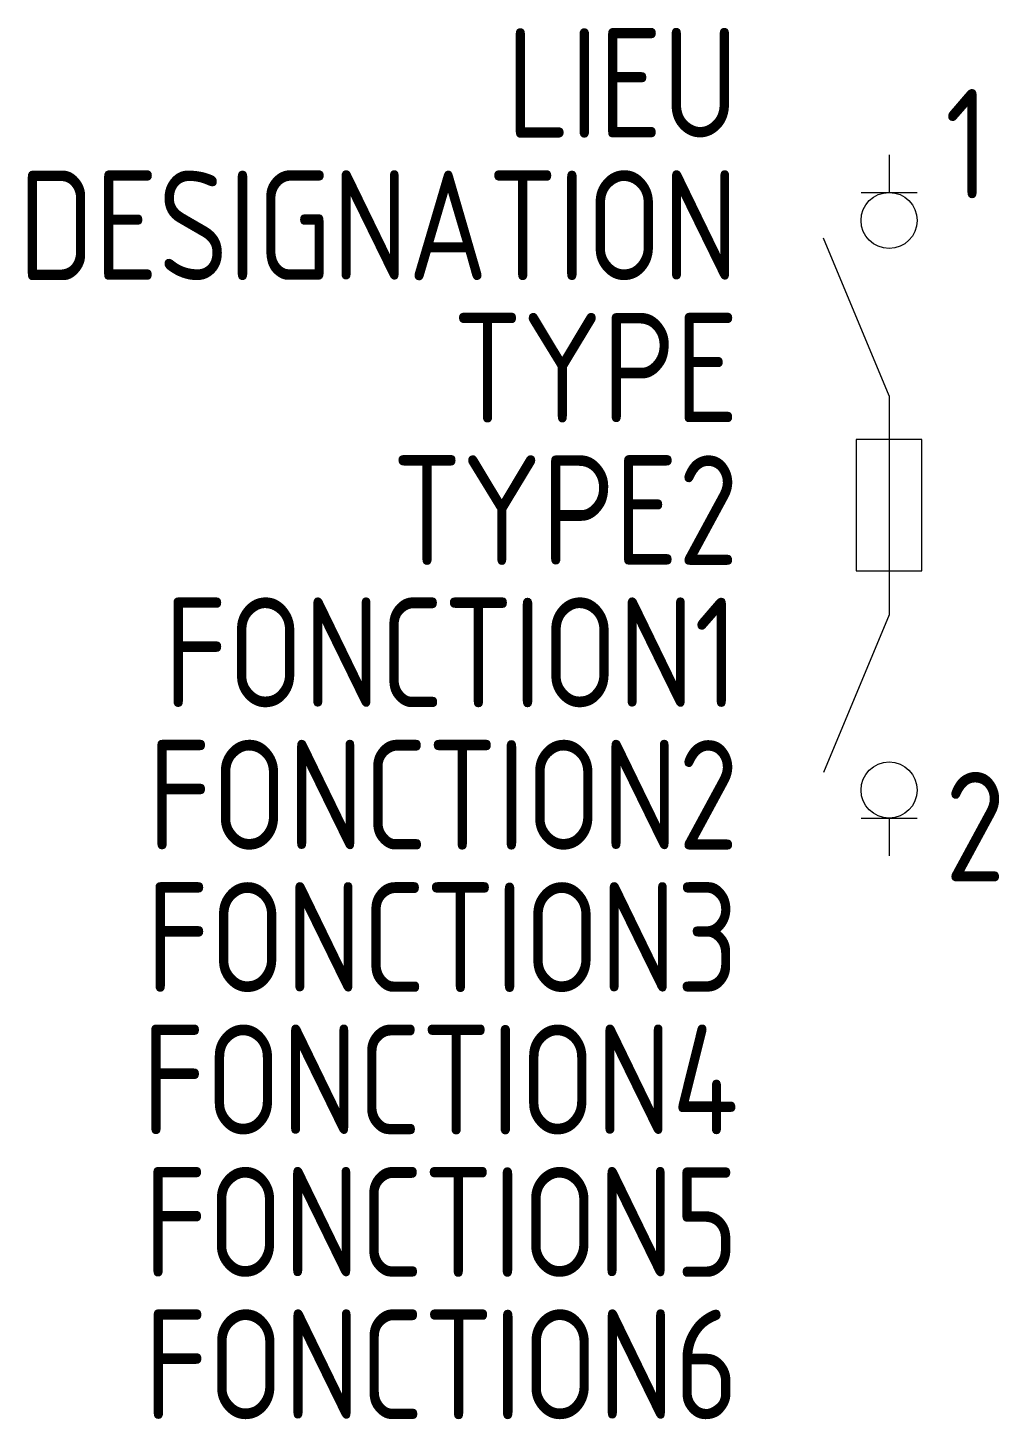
# Model space of a CAD drawing. Extents: x -19.7 to 2.5, y -28.9 to 2.9.
import ezdxf
from ezdxf.enums import TextEntityAlignment as Align

# ---------------------------------------------------------------- set-up
doc = ezdxf.new("R2010")
doc.units = 0
for name, color, linetype in [('SYMB_FIL', 3, 'Continuous'), ('SYMB_TXT_CONTACT', 2, 'Continuous'), ('SYMB_TXT_NOM', 3, 'Continuous')]:
    doc.layers.add(name, color=color, linetype=linetype)
doc.styles.add('NET2_5', font='isocp.shx', dxfattribs={"width": 0.9, "height": 2.5})

msp = doc.modelspace()

# ---------------------------------------------------------------- linework, layer by layer
at = {"layer": 'SYMB_FIL'}
for p, q in [((0, 0), (0, -0.86)), ((-0.64, -0.86), (0.64, -0.86)), ((0, -5.5), (-1.5, -1.9)), ((0, -5.5), (0, -10.5)), ((0, -10.5), (-1.5, -14.1)), ((-0.64, -15.14), (0.64, -15.14)), ((0, -15.14), (0, -16))]:
    msp.add_line(p, q, dxfattribs=at)
msp.add_lwpolyline([(-0.75, -9.5), (0.75, -9.5), (0.75, -6.5), (-0.75, -6.5)], close=True, dxfattribs=at)
for centre in [(0, -1.5), (0, -14.5)]:
    msp.add_circle(centre, 0.64, dxfattribs=at)

# ---------------------------------------------------------------- texts
at = {"layer": 'SYMB_TXT_CONTACT', "style": 'NET2_5', "width": 0.9, "flags": 8}
for tag, p, s in [('1', (1.275, -1), '1'), ('2', (1.275, -16.587), '2')]:
    msp.add_attdef(tag, p, s, height=2.5, dxfattribs=at)
at = {"layer": 'SYMB_TXT_NOM', "style": 'NET2_5', "width": 0.9, "flags": 8}
for tag, text, p in [('LIEU', '', (-3.435, 0.389)), ('DESIGNATION', 'F?', (-3.435, -2.861)), ('TYPE', '?A', (-3.435, -6.111)), ('TYPE2', '', (-3.435, -9.361)), ('FONCTION1', '', (-3.435, -12.611)), ('FONCTION2', '', (-3.435, -15.861)), ('FONCTION3', '', (-3.435, -19.111)), ('FONCTION4', '', (-3.435, -22.361)), ('FONCTION5', '', (-3.435, -25.611)), ('FONCTION6', '', (-3.435, -28.861))]:
    msp.add_attdef(tag, text=text, height=2.5, dxfattribs=at).set_placement(p, align=Align.RIGHT)

doc.saveas('drawing.dxf')
